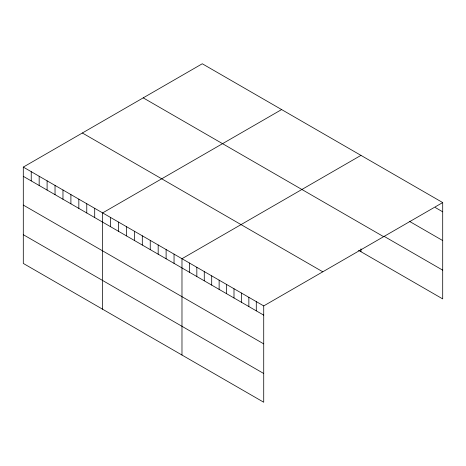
<?xml version="1.0" encoding="UTF-8"?>
<svg xmlns="http://www.w3.org/2000/svg" width="466" height="466" viewBox="0 0 466 466"><rect width="100%" height="100%" fill="white"/><g stroke="black" fill="none" stroke-linecap="round" stroke-linejoin="round"><path stroke-width="0.7" d="M23.3 167.096L263.721 305.906L263.721 402.234L23.3 263.43L23.3 167.096L202.279 63.766L442.7 202.57L442.7 298.904L358.517 250.3M281.621 109.568L102.636 212.904L102.636 309.238M360.958 155.376L181.979 258.712L181.979 355.04M263.721 305.906L442.7 202.57M435.267 207.516L442.7 211.809M409.259 221.239L442.7 240.549M383.868 236.198L442.7 270.158M143.219 97.866L383.635 236.67M82.366 132.996L322.781 271.8M23.3 176.334L263.721 315.138M23.3 205.075L263.721 343.879M23.3 234.689L263.721 373.493M360.958 248.832L360.958 251.71M256.288 301.613L256.288 310.851M248.856 297.32L248.856 306.558M241.429 293.032L241.429 302.271M233.996 288.739L233.996 297.978M226.563 284.452L226.563 293.691M219.131 280.159L219.131 289.398M211.704 275.872L211.704 285.105M204.271 271.579L204.271 280.817M196.838 267.292L196.838 276.524M189.406 262.999L189.406 272.237M174.045 254.127L174.045 263.366M166.112 249.549L166.112 258.787M158.178 244.97L158.178 254.203M150.244 240.386L150.244 249.625M142.305 235.808L142.305 245.046M134.371 231.223L134.371 240.462M126.437 226.645L126.437 235.883M118.504 222.066L118.504 231.299M110.57 217.482L110.57 226.721M94.703 208.325L94.703 217.558M86.769 203.741L86.769 212.979M78.836 199.163L78.836 208.401M70.902 194.584L70.902 203.817M62.968 190L62.968 199.238M55.035 185.421L55.035 194.66M47.101 180.837L47.101 190.076M39.167 176.259L39.167 185.497M31.234 171.68L31.234 180.913"/></g></svg>
